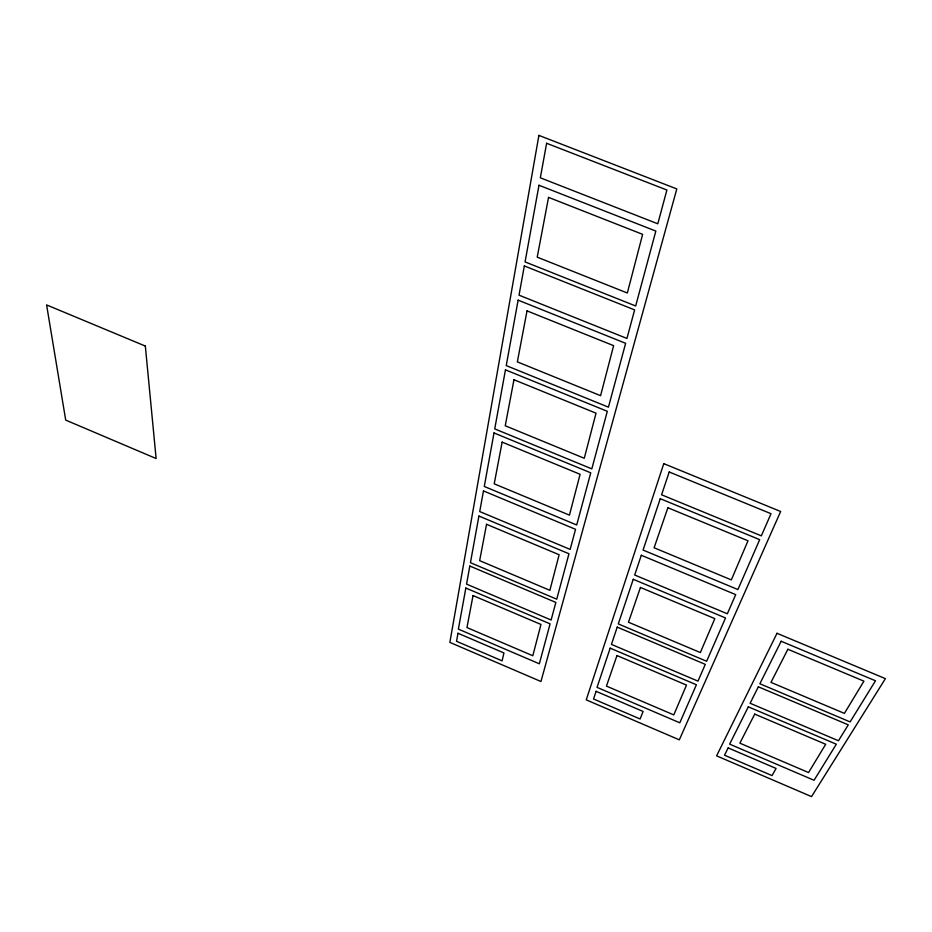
<?xml version="1.0" encoding="UTF-8"?>
<svg xmlns="http://www.w3.org/2000/svg" width="932" height="932" viewBox="0 0 932 932"><rect width="100%" height="100%" fill="white"/><g stroke="black" fill="none" stroke-linecap="round" stroke-linejoin="round"><path stroke-width="1.4" d="M538.906 135.385L449.865 642.393L540.956 681.513L676.807 188.928L538.906 135.385M465.837 588.045L458.381 629.123L539.337 663.794L550.09 623.846L465.837 588.045M469.833 566.039L466.548 584.119L551.115 620.025L555.856 602.433L469.833 566.039M478.92 516.037L470.439 562.695L556.73 599.183L568.963 553.759L478.92 516.037M483.475 490.931L479.724 511.552L570.139 549.402L575.545 529.318L483.475 490.931M494.007 432.937L484.279 486.469L576.71 524.972L590.748 472.827L494.007 432.937M505.459 369.853L494.741 428.895L591.82 468.878L607.314 411.303L505.459 369.853M518.122 300.151L506.239 365.6L608.433 407.168L625.628 343.314L518.122 300.151M524.332 265.935L519.031 295.164L626.933 338.444L634.622 309.902L524.332 265.935M538.987 185.258L525.066 261.927L635.671 305.976L655.837 231.078L538.987 185.258M546.618 143.272L540.339 177.814L657.806 223.797L666.893 190.023L546.618 143.272M457.985 633.259L456.529 641.286L502.115 660.858L503.944 652.959L457.985 633.259M473.037 595.56L466.967 627.562L532.813 655.744L540.968 624.452L473.037 595.56M486.551 524.297L479.654 560.656L549.868 590.317L559.13 554.738L486.551 524.297M502.138 442.118L494.216 483.836L569.452 515.14L580.1 474.295L502.138 442.118M513.963 379.743L505.237 425.761L584.271 458.276L596.026 413.179L513.963 379.743M527.023 310.869L517.353 361.884L600.581 395.681L613.617 345.667L527.023 310.869M548.552 197.386L537.216 257.162L627.341 292.998L642.626 234.34L548.552 197.386M663.77 463.647L586.24 699.862L679.323 739.833L780.655 511.482L663.77 463.647M610.18 648.148L597.039 687.362L679.801 722.801L696.39 684.764L610.18 648.148M617.229 627.12L611.439 644.396L697.975 681.129L705.291 664.365L617.229 627.12M633.247 579.296L618.3 623.916L706.642 661.266L725.527 617.951L633.247 579.296M641.309 555.274L634.692 575.009L727.344 613.792L735.709 594.628L641.309 555.274M660.264 498.69L643.057 550.055L737.911 589.56L759.685 539.651L660.264 498.69M669.223 471.988L661.58 494.787L761.339 535.853L771.009 513.695L669.223 471.988M596.096 691.323L593.533 698.988L640.121 718.98L643.08 711.454L596.096 691.323M616.984 655.546L606.464 686.103L673.789 714.902L686.488 685.102L616.984 655.546M640.435 587.451L628.471 622.215L700.351 652.563L714.821 618.638L640.435 587.451M667.883 507.742L654.101 547.771L731.329 579.89L748 540.781L667.883 507.742M777.008 633.294L716.603 755.852L811.527 796.615L885.4 678.647L777.008 633.294M748.314 706.829L729.628 744.132L814.055 780.282L836.33 744.214L748.314 706.829M758.345 686.802L750.109 703.252L838.462 740.754L848.283 724.851L758.345 686.802M781.156 641.251L759.86 683.762L850.101 721.904L875.498 680.779L781.156 641.251M728.16 747.907L724.514 755.2L772.034 775.587L776.088 768.446L728.16 747.907M754.734 714.11L739.868 743.165L808.557 772.546L825.694 744.284L754.734 714.11M787.889 649.266L770.962 682.375L844.404 713.388L863.929 681.152L787.889 649.266M145.334 346.063L46.6 304.927L65.706 420.099L156.122 458.532L145.334 346.063"/></g></svg>
